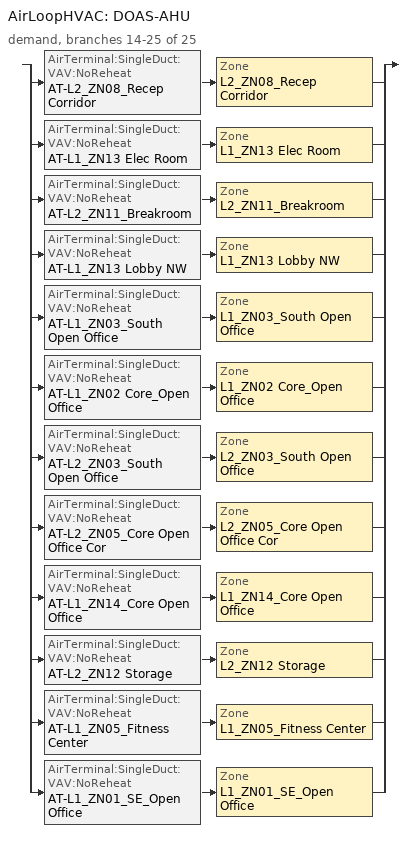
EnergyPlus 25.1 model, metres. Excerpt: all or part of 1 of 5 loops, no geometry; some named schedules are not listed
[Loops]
AirLoopHVAC 'DOAS-AHU'
 demand, branches 14-25 of 25: split
  | AirTerminal:SingleDuct:VAV:NoReheat 'AT-L2_ZN08_Recep Corridor' > Zone 'L2_ZN08_Recep Corridor'
  | AirTerminal:SingleDuct:VAV:NoReheat 'AT-L1_ZN13 Elec Room' > Zone 'L1_ZN13 Elec Room'
  | AirTerminal:SingleDuct:VAV:NoReheat 'AT-L2_ZN11_Breakroom' > Zone 'L2_ZN11_Breakroom'
  | AirTerminal:SingleDuct:VAV:NoReheat 'AT-L1_ZN13 Lobby NW' > Zone 'L1_ZN13 Lobby NW'
  | AirTerminal:SingleDuct:VAV:NoReheat 'AT-L1_ZN03_South Open Office' > Zone 'L1_ZN03_South Open Office'
  | AirTerminal:SingleDuct:VAV:NoReheat 'AT-L1_ZN02 Core_Open Office' > Zone 'L1_ZN02 Core_Open Office'
  | AirTerminal:SingleDuct:VAV:NoReheat 'AT-L2_ZN03_South Open Office' > Zone 'L2_ZN03_South Open Office'
  | AirTerminal:SingleDuct:VAV:NoReheat 'AT-L2_ZN05_Core Open Office Cor' > Zone 'L2_ZN05_Core Open Office Cor'
  | AirTerminal:SingleDuct:VAV:NoReheat 'AT-L1_ZN14_Core Open Office' > Zone 'L1_ZN14_Core Open Office'
  | AirTerminal:SingleDuct:VAV:NoReheat 'AT-L2_ZN12 Storage' > Zone 'L2_ZN12 Storage'
  | AirTerminal:SingleDuct:VAV:NoReheat 'AT-L1_ZN05_Fitness Center' > Zone 'L1_ZN05_Fitness Center'
  | AirTerminal:SingleDuct:VAV:NoReheat 'AT-L1_ZN01_SE_Open Office' > Zone 'L1_ZN01_SE_Open Office'
[ZoneControl:Thermostat] Temperature Difference Between Cutout And Setpoint {deltaC}=0
Name | Zone or ZoneList | Control Type Schedule | Control 1
L1_ZN01_SE_Open Office Thermostat | L1_ZN01_SE_Open Office | L1_ZN01_SE_Open Office Thermostat Schedule | L1_ZN01_SE_Open Office Thermostat
L1_ZN02 Core_Open Office Thermostat | L1_ZN02 Core_Open Office | L1_ZN02 Core_Open Office Thermostat Schedule | L1_ZN02 Core_Open Office Thermostat
L1_ZN03_South Open Office Thermostat | L1_ZN03_South Open Office | L1_ZN03_South Open Office Thermostat Schedule | L1_ZN03_South Open Office Thermostat
L1_ZN05_Fitness Center Thermostat | L1_ZN05_Fitness Center | L1_ZN05_Fitness Center Thermostat Schedule | L1_ZN05_Fitness Center Thermostat
L1_ZN13 Elec Room Thermostat | L1_ZN13 Elec Room | L1_ZN13 Elec Room Thermostat Schedule | L1_ZN13 Elec Room Thermostat
L1_ZN13 Lobby NW Thermostat | L1_ZN13 Lobby NW | L1_ZN13 Lobby NW Thermostat Schedule | L1_ZN13 Lobby NW Thermostat
L1_ZN14_Core Open Office Thermostat | L1_ZN14_Core Open Office | L1_ZN14_Core Open Office Thermostat Schedule | L1_ZN14_Core Open Office Thermostat
L2_ZN03_South Open Office Thermostat | L2_ZN03_South Open Office | L2_ZN03_South Open Office Thermostat Schedule | L2_ZN03_South Open Office Thermostat
L2_ZN05_Core Open Office Cor Thermostat | L2_ZN05_Core Open Office Cor | L2_ZN05_Core Open Office Cor Thermostat Schedule | L2_ZN05_Core Open Office Cor Thermostat
L2_ZN08_Recep Corridor Thermostat | L2_ZN08_Recep Corridor | L2_ZN08_Recep Corridor Thermostat Schedule | L2_ZN08_Recep Corridor Thermostat
L2_ZN11_Breakroom Thermostat | L2_ZN11_Breakroom | L2_ZN11_Breakroom Thermostat Schedule | L2_ZN11_Breakroom Thermostat
L2_ZN12 Storage Thermostat | L2_ZN12 Storage | L2_ZN12 Storage Thermostat Schedule | L2_ZN12 Storage Thermostat
[ThermostatSetpoint:DualSetpoint]
Name | Heating Setpoint Temperature Schedule | Cooling Setpoint Temperature Schedule
L1_ZN01_SE_Open Office Thermostat; L1_ZN02 Core_Open Office Thermostat; L1_ZN03_South Open Office Thermostat; L1_ZN14_Core Open Office Thermostat; L2_ZN03_South Open Office Thermostat; L2_ZN05_Core Open Office Cor Thermostat | LabHtgSetpt | LabClgSetpt
L1_ZN05_Fitness Center Thermostat; L1_ZN13 Elec Room Thermostat; L1_ZN13 Lobby NW Thermostat; L2_ZN08_Recep Corridor Thermostat; L2_ZN11_Breakroom Thermostat; L2_ZN12 Storage Thermostat | SchoolHtgSetpt | SchoolClgSetpt
[Fan:ZoneExhaust] Availability Schedule=LabHVACAvail; Fan Total Efficiency=0.56854; Pressure Rise {Pa}=783.412; Flow Fraction Schedule=LabExhaustVAVManualSashCtrl; System Availability Manager Coupling Mode=Coupled; Balanced Exhaust Fraction Schedule=Off
Name | Maximum Flow Rate {m3/s}
L1_ZN01_SE_Open Office PropExhFan | 0.365585
L1_ZN02 Core_Open Office PropExhFan | 1.24458
L1_ZN03_South Open Office PropExhFan | 0.482099
L1_ZN14_Core Open Office PropExhFan | 0.78911
L2_ZN03_South Open Office PropExhFan | 0.857543
L2_ZN05_Core Open Office Cor PropExhFan | 1.25669
[AirTerminal:SingleDuct:VAV:NoReheat] Availability Schedule=Always On Discrete; Constant Minimum Air Flow Fraction=0.3
Name | Maximum Air Flow Rate {m3/s} | Zone Minimum Air Flow Input Method | Fixed Minimum Air Flow Rate {m3/s} | Minimum Air Flow Fraction Schedule | Design Specification Outdoor Air Object
AT-L1_ZN01_SE_Open Office | 0.365585 | Scheduled | Autosize | LabTrmlUnitMinAirFracSch 53
AT-L1_ZN02 Core_Open Office | 1.24458 | Scheduled | Autosize | LabTrmlUnitMinAirFracSch 49
AT-L1_ZN03_South Open Office | 0.482099 | Scheduled | Autosize | LabTrmlUnitMinAirFracSch
AT-L1_ZN05_Fitness Center | 0.170247 | FixedFlowRate | 0.170247
AT-L1_ZN13 Elec Room | 0.00463144 | FixedFlowRate | 0.00463144
AT-L1_ZN13 Lobby NW | 0.0861365 | FixedFlowRate | 0.026102 |  | L1_ZN13 Lobby NW Design Specification Outdoor Air
AT-L1_ZN14_Core Open Office | 0.78911 | Scheduled | Autosize | LabTrmlUnitMinAirFracSch 52
AT-L2_ZN03_South Open Office | 0.857543 | Scheduled | Autosize | LabTrmlUnitMinAirFracSch 50
AT-L2_ZN05_Core Open Office Cor | 1.25669 | Scheduled | Autosize | LabTrmlUnitMinAirFracSch 51
AT-L2_ZN08_Recep Corridor | 0.191085 | FixedFlowRate | 0.191085
AT-L2_ZN11_Breakroom | 0.111487 | FixedFlowRate | 0.0337838 |  | L2_ZN11_Breakroom Design Specification Outdoor Air
AT-L2_ZN12 Storage | 0.0424924 | FixedFlowRate | 0.0424924
[Zone equipment]
L1_ZN01_SE_Open Office: L1_ZN01_SE_Open Office PropExhFan, AT-L1_ZN01_SE_Open Office, FC-L1_ZN01_SE_Open Office
L1_ZN02 Core_Open Office: L1_ZN02 Core_Open Office PropExhFan, AT-L1_ZN02 Core_Open Office, FC-L1_ZN02 Core_Open Office
L1_ZN03_South Open Office: L1_ZN03_South Open Office PropExhFan, AT-L1_ZN03_South Open Office, FC-L1_ZN03_South Open Office
L1_ZN05_Fitness Center: AT-L1_ZN05_Fitness Center, FC-L1_ZN05_Fitness Center
L1_ZN13 Elec Room: AT-L1_ZN13 Elec Room, FC-L1_ZN13 Elec Room
L1_ZN13 Lobby NW: AT-L1_ZN13 Lobby NW, FC-L1_ZN13 Lobby NW
L1_ZN14_Core Open Office: L1_ZN14_Core Open Office PropExhFan, AT-L1_ZN14_Core Open Office, FC-L1_ZN14_Core Open Office
L2_ZN03_South Open Office: L2_ZN03_South Open Office PropExhFan, AT-L2_ZN03_South Open Office, FC-L2_ZN03_South Open Office
L2_ZN05_Core Open Office Cor: L2_ZN05_Core Open Office Cor PropExhFan, AT-L2_ZN05_Core Open Office Cor, FC-L2_ZN05_Core Open Office Cor
L2_ZN08_Recep Corridor: AT-L2_ZN08_Recep Corridor, FC-L2_ZN08_Recep Corridor
L2_ZN11_Breakroom: AT-L2_ZN11_Breakroom, FC-L2_ZN11_Breakroom
L2_ZN12 Storage: AT-L2_ZN12 Storage, FC-L2_ZN12 Storage
[Sizing:Zone] Zone Cooling Design Supply Air Temperature Input Method=TemperatureDifference; Zone Cooling Design Supply Air Temperature {C}=14; Zone Cooling Design Supply Air Temperature Difference {deltaC}=11.1111; Zone Heating Design Supply Air Temperature Input Method=TemperatureDifference; Zone Heating Design Supply Air Temperature {C}=40; Zone Heating Design Supply Air Temperature Difference {deltaC}=13.8889; Zone Cooling Design Supply Air Humidity Ratio {kgWater/kgDryAir}=0.0085; Zone Heating Design Supply Air Humidity Ratio {kgWater/kgDryAir}=0.008; Zone Heating Sizing Factor=1; Zone Cooling Sizing Factor=1; Cooling Design Air Flow Method=DesignDay; Cooling Design Air Flow Rate {m3/s}=0; Cooling Minimum Air Flow per Zone Floor Area {m3/s-m2}=0; Cooling Minimum Air Flow {m3/s}=0; Cooling Minimum Air Flow Fraction=0; Heating Design Air Flow Method=DesignDay; Heating Design Air Flow Rate {m3/s}=0; Heating Maximum Air Flow per Zone Floor Area {m3/s-m2}=0; Heating Maximum Air Flow {m3/s}=0; Heating Maximum Air Flow Fraction=0; Account for Dedicated Outdoor Air System=Yes; Dedicated Outdoor Air System Control Strategy=NeutralSupplyAir; Dedicated Outdoor Air Low Setpoint Temperature for Design {C}=12.7778; Dedicated Outdoor Air High Setpoint Temperature for Design {C}=15.5556; Zone Load Sizing Method=Sensible Load Only No Latent Load; Zone Latent Cooling Design Supply Air Humidity Ratio Input Method=HumidityRatioDifference; Zone Cooling Design Supply Air Humidity Ratio Difference {kgWater/kgDryAir}=0.005; Zone Latent Heating Design Supply Air Humidity Ratio Input Method=HumidityRatioDifference; Zone Humidification Design Supply Air Humidity Ratio Difference {kgWater/kgDryAir}=0.005; Type of Space Sum to Use=Coincident
Name | Design Specification Outdoor Air Object
L1_ZN01_SE_Open Office | L1_ZN01_SE_Open Office Design Specification Outdoor Air
L1_ZN02 Core_Open Office | L1_ZN02 Core_Open Office Design Specification Outdoor Air
L1_ZN03_South Open Office | L1_ZN03_South Open Office Design Specification Outdoor Air
L1_ZN05_Fitness Center | L1_ZN05_Fitness Center Design Specification Outdoor Air
L1_ZN13 Elec Room | L1_ZN13 Elec Room Design Specification Outdoor Air
L1_ZN13 Lobby NW | L1_ZN13 Lobby NW Design Specification Outdoor Air
L1_ZN14_Core Open Office | L1_ZN14_Core Open Office Design Specification Outdoor Air
L2_ZN03_South Open Office | L2_ZN03_South Open Office Design Specification Outdoor Air
L2_ZN05_Core Open Office Cor | L2_ZN05_Core Open Office Cor Design Specification Outdoor Air
L2_ZN08_Recep Corridor | L2_ZN08_Recep Corridor Design Specification Outdoor Air
L2_ZN11_Breakroom | L2_ZN11_Breakroom Design Specification Outdoor Air
L2_ZN12 Storage | L2_ZN12 Storage Design Specification Outdoor Air
[DesignSpecification:OutdoorAir] Outdoor Air Method=Maximum; Outdoor Air Flow per Zone {m3/s}=0; Outdoor Air Flow Air Changes per Hour {1/hr}=0
Name | Outdoor Air Flow per Person {m3/s-person} | Outdoor Air Flow per Zone Floor Area {m3/s-m2}
L1_ZN01_SE_Open Office Design Specification Outdoor Air; L1_ZN02 Core_Open Office Design Specification Outdoor Air; L1_ZN03_South Open Office Design Specification Outdoor Air; L1_ZN14_Core Open Office Design Specification Outdoor Air; L2_ZN03_South Open Office Design Specification Outdoor Air; L2_ZN05_Core Open Office Cor Design Specification Outdoor Air | 0 | 0.006604
L1_ZN05_Fitness Center Design Specification Outdoor Air | 0 | 0.00194642
L1_ZN13 Elec Room Design Specification Outdoor Air; L2_ZN12 Storage Design Specification Outdoor Air | 0 | 0.000762
L1_ZN13 Lobby NW Design Specification Outdoor Air; L2_ZN11_Breakroom Design Specification Outdoor Air | 0.00707921 | 0.000762
L2_ZN08_Recep Corridor Design Specification Outdoor Air | 0 | 0.000861334
[HeatExchanger:AirToAir:SensibleAndLatent] Availability Schedule=Always On Discrete; Nominal Supply Air Flow Rate {m3/s}=8.29613; Sensible Effectiveness at 100% Heating Air Flow=0.6; Latent Effectiveness at 100% Heating Air Flow=0; Sensible Effectiveness at 100% Cooling Air Flow=0.6; Latent Effectiveness at 100% Cooling Air Flow=0; Nominal Electric Power {W}=0; Supply Air Outlet Temperature Control=Yes; Heat Exchanger Type=Plate; Frost Control Type=None; Threshold Temperature {C}=1.7; Economizer Lockout=No; Sensible Effectiveness of Heating Air Flow Curve=DOAS-AHU HRV_SensibleHeatingEff; Latent Effectiveness of Heating Air Flow Curve=DOAS-AHU HRV_LatentHeatingEff; Sensible Effectiveness of Cooling Air Flow Curve=DOAS-AHU HRV_SensibleCoolingEff; Latent Effectiveness of Cooling Air Flow Curve=DOAS-AHU HRV_LatentCoolingEff
L2_ZN03_South Open Office PropExhFan Heat Recovery; L2_ZN05_Core Open Office Cor PropExhFan Heat Recovery; L1_ZN14_Core Open Office PropExhFan Heat Recovery
[Schedule:Year]
LabHtgSetpt: LabHtgSetptWk, 1, 1, 12, 31
LabClgSetpt: LabClgSetptWk, 1, 1, 12, 31
LabHVACAvail: LabHVACAvailWk, 1, 1, 12, 31
LabExhaustVAVManualSashCtrl: LabExhaustVAVManualSashCtrlWk, 1, 1, 12, 31
Off: OffWk, 1, 1, 12, 31
LabTrmlUnitMinAirFracSch 53: LabTrmlUnitMinAirFracSch 53-wk1, 1, 1, 12, 31
LabTrmlUnitMinAirFracSch 49: LabTrmlUnitMinAirFracSch 49-wk1, 1, 1, 12, 31
LabTrmlUnitMinAirFracSch: LabTrmlUnitMinAirFracSch-wk1, 1, 1, 12, 31
SchoolHtgSetpt: SchoolHtgSetptWk, 1, 1, 12, 31
SchoolClgSetpt: SchoolClgSetptWk, 1, 1, 12, 31
LabTrmlUnitMinAirFracSch 52: LabTrmlUnitMinAirFracSch 52-wk1, 1, 1, 12, 31
LabTrmlUnitMinAirFracSch 50: LabTrmlUnitMinAirFracSch 50-wk1, 1, 1, 12, 31
LabTrmlUnitMinAirFracSch 51: LabTrmlUnitMinAirFracSch 51-wk1, 1, 1, 12, 31
[Schedule:Week:Daily]
LabHtgSetptWk: LabHtgSetptSun, LabHtgSetptWD, LabHtgSetptWD, LabHtgSetptWD, LabHtgSetptWD, LabHtgSetptWD, LabHtgSetptSat, LabHtgSetptSun, LabHtgSetptWD, LabHtgSetptWD, LabHtgSetptSun, LabHtgSetptSun
LabClgSetptWk: LabClgSetptSun, LabClgSetptWD, LabClgSetptWD, LabClgSetptWD, LabClgSetptWD, LabClgSetptWD, LabClgSetptSat, LabClgSetptSun, LabClgSetptWD, LabClgSetptWD, LabClgSetptSun, LabClgSetptSun
LabHVACAvailWk: LabHVACAvailSun, LabHVACAvailWD, LabHVACAvailWD, LabHVACAvailWD, LabHVACAvailWD, LabHVACAvailWD, LabHVACAvailSat, LabHVACAvailSun, AllOnHVACAvailDay, AllOnHVACAvailDay, LabHVACAvailSun, LabHVACAvailSun
LabExhaustVAVManualSashCtrlWk: LabExhaustVAVManualSashCtrlSun, LabExhaustVAVManualSashCtrlWD, LabExhaustVAVManualSashCtrlWD, LabExhaustVAVManualSashCtrlWD, LabExhaustVAVManualSashCtrlWD, LabExhaustVAVManualSashCtrlWD, LabExhaustVAVManualSashCtrlSat, LabExhaustVAVManualSashCtrlSun, LabExhaustVAVManualSashCtrlDD, LabExhaustVAVManualSashCtrlDD, LabExhaustVAVManualSashCtrlSun, LabExhaustVAVManualSashCtrlSun
OffWk: OffDay, OffDay, OffDay, OffDay, OffDay, OffDay, OffDay, OffDay, OffDay, OffDay, OffDay, OffDay
LabTrmlUnitMinAirFracSch 53-wk1: LabTrmlUnitMinAirFracSch 53-da1, LabTrmlUnitMinAirFracSch 53-da1, LabTrmlUnitMinAirFracSch 53-da1, LabTrmlUnitMinAirFracSch 53-da1, LabTrmlUnitMinAirFracSch 53-da1, LabTrmlUnitMinAirFracSch 53-da1, LabTrmlUnitMinAirFracSch 53-da1, LabTrmlUnitMinAirFracSch 53-da1, LabTrmlUnitMinAirFracSch 53-da2, LabTrmlUnitMinAirFracSch 53-da2, LabTrmlUnitMinAirFracSch 53-da1, LabTrmlUnitMinAirFracSch 53-da1
LabTrmlUnitMinAirFracSch 49-wk1: LabTrmlUnitMinAirFracSch 49-da1, LabTrmlUnitMinAirFracSch 49-da1, LabTrmlUnitMinAirFracSch 49-da1, LabTrmlUnitMinAirFracSch 49-da1, LabTrmlUnitMinAirFracSch 49-da1, LabTrmlUnitMinAirFracSch 49-da1, LabTrmlUnitMinAirFracSch 49-da1, LabTrmlUnitMinAirFracSch 49-da1, LabTrmlUnitMinAirFracSch 49-da2, LabTrmlUnitMinAirFracSch 49-da2, LabTrmlUnitMinAirFracSch 49-da1, LabTrmlUnitMinAirFracSch 49-da1
LabTrmlUnitMinAirFracSch-wk1: LabTrmlUnitMinAirFracSch-da1, LabTrmlUnitMinAirFracSch-da1, LabTrmlUnitMinAirFracSch-da1, LabTrmlUnitMinAirFracSch-da1, LabTrmlUnitMinAirFracSch-da1, LabTrmlUnitMinAirFracSch-da1, LabTrmlUnitMinAirFracSch-da1, LabTrmlUnitMinAirFracSch-da1, LabTrmlUnitMinAirFracSch-da2, LabTrmlUnitMinAirFracSch-da2, LabTrmlUnitMinAirFracSch-da1, LabTrmlUnitMinAirFracSch-da1
SchoolHtgSetptWk: SchoolHtgSetptSun, SchoolHtgSetptWD, SchoolHtgSetptWD, SchoolHtgSetptWD, SchoolHtgSetptWD, SchoolHtgSetptWD, SchoolHtgSetptSat, SchoolHtgSetptSun, SchoolHtgSetptWD, SchoolHtgSetptWD, SchoolHtgSetptSun, SchoolHtgSetptSun
SchoolClgSetptWk: SchoolClgSetptSun, SchoolClgSetptWD, SchoolClgSetptWD, SchoolClgSetptWD, SchoolClgSetptWD, SchoolClgSetptWD, SchoolClgSetptSat, SchoolClgSetptSun, SchoolClgSetptWD, SchoolClgSetptWD, SchoolClgSetptSun, SchoolClgSetptSun
LabTrmlUnitMinAirFracSch 52-wk1: LabTrmlUnitMinAirFracSch 52-da1, LabTrmlUnitMinAirFracSch 52-da1, LabTrmlUnitMinAirFracSch 52-da1, LabTrmlUnitMinAirFracSch 52-da1, LabTrmlUnitMinAirFracSch 52-da1, LabTrmlUnitMinAirFracSch 52-da1, LabTrmlUnitMinAirFracSch 52-da1, LabTrmlUnitMinAirFracSch 52-da1, LabTrmlUnitMinAirFracSch 52-da2, LabTrmlUnitMinAirFracSch 52-da2, LabTrmlUnitMinAirFracSch 52-da1, LabTrmlUnitMinAirFracSch 52-da1
LabTrmlUnitMinAirFracSch 50-wk1: LabTrmlUnitMinAirFracSch 50-da1, LabTrmlUnitMinAirFracSch 50-da1, LabTrmlUnitMinAirFracSch 50-da1, LabTrmlUnitMinAirFracSch 50-da1, LabTrmlUnitMinAirFracSch 50-da1, LabTrmlUnitMinAirFracSch 50-da1, LabTrmlUnitMinAirFracSch 50-da1, LabTrmlUnitMinAirFracSch 50-da1, LabTrmlUnitMinAirFracSch 50-da2, LabTrmlUnitMinAirFracSch 50-da2, LabTrmlUnitMinAirFracSch 50-da1, LabTrmlUnitMinAirFracSch 50-da1
LabTrmlUnitMinAirFracSch 51-wk1: LabTrmlUnitMinAirFracSch 51-da1, LabTrmlUnitMinAirFracSch 51-da1, LabTrmlUnitMinAirFracSch 51-da1, LabTrmlUnitMinAirFracSch 51-da1, LabTrmlUnitMinAirFracSch 51-da1, LabTrmlUnitMinAirFracSch 51-da1, LabTrmlUnitMinAirFracSch 51-da1, LabTrmlUnitMinAirFracSch 51-da1, LabTrmlUnitMinAirFracSch 51-da2, LabTrmlUnitMinAirFracSch 51-da2, LabTrmlUnitMinAirFracSch 51-da1, LabTrmlUnitMinAirFracSch 51-da1
[Schedule:Day:Interval]
OffDay: No, 01:00, 0, 02:00, 0, 03:00, 0, 04:00, 0, 05:00, 0, 06:00, 0, 07:00, 0, 08:00, 0, 09:00, 0, 10:00, 0, 11:00, 0, 12:00, 0, 13:00, 0, 14:00, 0, 15:00, 0, 16:00, 0, 17:00, 0, 18:00, 0, 19:00, 0, 20:00, 0, 21:00, 0, 22:00, 0, 23:00, 0, 24:00, 0
LabHVACAvailSun; LabHVACAvailWD; LabHVACAvailSat; AllOnHVACAvailDay: No, 01:00, 1, 02:00, 1, 03:00, 1, 04:00, 1, 05:00, 1, 06:00, 1, 07:00, 1, 08:00, 1, 09:00, 1, 10:00, 1, 11:00, 1, 12:00, 1, 13:00, 1, 14:00, 1, 15:00, 1, 16:00, 1, 17:00, 1, 18:00, 1, 19:00, 1, 20:00, 1, 21:00, 1, 22:00, 1, 23:00, 1, 24:00, 1
LabExhaustVAVManualSashCtrlSun; LabExhaustVAVManualSashCtrlSat: No, 01:00, 0.5, 02:00, 0.5, 03:00, 0.5, 04:00, 0.5, 05:00, 0.5, 06:00, 0.5, 07:00, 0.5, 08:00, 0.5, 09:00, 0.5, 10:00, 0.52, 11:00, 0.52, 12:00, 0.52, 13:00, 0.52, 14:00, 0.5, 15:00, 0.5, 16:00, 0.5, 17:00, 0.5, 18:00, 0.5, 19:00, 0.5, 20:00, 0.5, 21:00, 0.5, 22:00, 0.5, 23:00, 0.5, 24:00, 0.5
LabExhaustVAVManualSashCtrlWD: No, 01:00, 0.5, 02:00, 0.5, 03:00, 0.5, 04:00, 0.5, 05:00, 0.5, 06:00, 0.5, 07:00, 0.5, 08:00, 0.5, 09:00, 0.51, 10:00, 0.56, 11:00, 0.56, 12:00, 0.53, 13:00, 0.53, 14:00, 0.56, 15:00, 0.56, 16:00, 0.56, 17:00, 0.56, 18:00, 0.56, 19:00, 0.52, 20:00, 0.5, 21:00, 0.5, 22:00, 0.5, 23:00, 0.5, 24:00, 0.5
LabExhaustVAVManualSashCtrlDD: No, 01:00, 0.5, 02:00, 0.5, 03:00, 0.5, 04:00, 0.5, 05:00, 0.5, 06:00, 0.5, 07:00, 0.5, 08:00, 1, 09:00, 1, 10:00, 1, 11:00, 1, 12:00, 1, 13:00, 1, 14:00, 1, 15:00, 1, 16:00, 1, 17:00, 1, 18:00, 1, 19:00, 1, 20:00, 1, 21:00, 1, 22:00, 1, 23:00, 0.5, 24:00, 0.5
LabTrmlUnitMinAirFracSch 53-da1; LabTrmlUnitMinAirFracSch-da1: No, 01:00, 0.670938, 02:00, 0.670938, 03:00, 0.670938, 04:00, 0.670938, 05:00, 0.670938, 06:00, 0.670938, 07:00, 0.670938, 08:00, 0.670938, 09:00, 0.670938, 10:00, 0.670938, 11:00, 0.670938, 12:00, 0.670938, 13:00, 0.670938, 14:00, 0.670938, 15:00, 0.670938, 16:00, 0.670938, 17:00, 0.670938, 18:00, 0.670938, 19:00, 0.670938, 20:00, 0.670938, 21:00, 0.670938, 22:00, 0.670938, 23:00, 0.670938, 24:00, 0.670938
LabTrmlUnitMinAirFracSch 53-da2; LabTrmlUnitMinAirFracSch-da2: No, 01:00, 0.670938, 02:00, 0.670938, 03:00, 0.670938, 04:00, 0.670938, 05:00, 0.670938, 06:00, 0.670938, 07:00, 0.670938, 08:00, 1, 09:00, 1, 10:00, 1, 11:00, 1, 12:00, 1, 13:00, 1, 14:00, 1, 15:00, 1, 16:00, 1, 17:00, 1, 18:00, 1, 19:00, 1, 20:00, 1, 21:00, 1, 22:00, 1, 23:00, 0.670938, 24:00, 0.670938
LabTrmlUnitMinAirFracSch 49-da1: No, 01:00, 0.670941, 02:00, 0.670941, 03:00, 0.670941, 04:00, 0.670941, 05:00, 0.670941, 06:00, 0.670941, 07:00, 0.670941, 08:00, 0.670941, 09:00, 0.670941, 10:00, 0.670941, 11:00, 0.670941, 12:00, 0.670941, 13:00, 0.670941, 14:00, 0.670941, 15:00, 0.670941, 16:00, 0.670941, 17:00, 0.670941, 18:00, 0.670941, 19:00, 0.670941, 20:00, 0.670941, 21:00, 0.670941, 22:00, 0.670941, 23:00, 0.670941, 24:00, 0.670941
LabTrmlUnitMinAirFracSch 49-da2: No, 01:00, 0.670941, 02:00, 0.670941, 03:00, 0.670941, 04:00, 0.670941, 05:00, 0.670941, 06:00, 0.670941, 07:00, 0.670941, 08:00, 1, 09:00, 1, 10:00, 1, 11:00, 1, 12:00, 1, 13:00, 1, 14:00, 1, 15:00, 1, 16:00, 1, 17:00, 1, 18:00, 1, 19:00, 1, 20:00, 1, 21:00, 1, 22:00, 1, 23:00, 0.670941, 24:00, 0.670941
[Schedule:Compact]
L1_ZN01_SE_Open Office Thermostat Schedule; L1_ZN02 Core_Open Office Thermostat Schedule; L1_ZN03_South Open Office Thermostat Schedule; L1_ZN05_Fitness Center Thermostat Schedule; L1_ZN13 Elec Room Thermostat Schedule; L1_ZN13 Lobby NW Thermostat Schedule; L1_ZN14_Core Open Office Thermostat Schedule; L2_ZN03_South Open Office Thermostat Schedule; L2_ZN05_Core Open Office Cor Thermostat Schedule; L2_ZN08_Recep Corridor Thermostat Schedule; L2_ZN11_Breakroom Thermostat Schedule; L2_ZN12 Storage Thermostat Schedule: Through: 12/31, For: AllDays, Until: 24:00, 4
[Schedule:Constant]
Always On Discrete: Hourly Value=1
[Table:Lookup]
DOAS-AHU HRV_SensibleHeatingEff: DOAS-AHU HRV_SensibleHeatingEff Independent Variable List, DivisorOnly, 0.6, 0, 10, Dimensionless, 0.65, 0.6
DOAS-AHU HRV_LatentHeatingEff: DOAS-AHU HRV_LatentHeatingEff Independent Variable List, DivisorOnly, 1, 0, 10, Dimensionless, 0, 0
DOAS-AHU HRV_SensibleCoolingEff: DOAS-AHU HRV_SensibleCoolingEff Independent Variable List, DivisorOnly, 0.6, 0, 10, Dimensionless, 0.65, 0.6
DOAS-AHU HRV_LatentCoolingEff: DOAS-AHU HRV_LatentCoolingEff Independent Variable List, DivisorOnly, 1, 0, 10, Dimensionless, 0, 0
[Table:IndependentVariableList]
DOAS-AHU HRV_SensibleHeatingEff Independent Variable List: DOAS-AHU HRV_SensibleHeatingEff_IndependentVariable
DOAS-AHU HRV_LatentHeatingEff Independent Variable List: DOAS-AHU HRV_LatentHeatingEff_IndependentVariable
DOAS-AHU HRV_SensibleCoolingEff Independent Variable List: DOAS-AHU HRV_SensibleCoolingEff_IndependentVariable
DOAS-AHU HRV_LatentCoolingEff Independent Variable List: DOAS-AHU HRV_LatentCoolingEff_IndependentVariable
